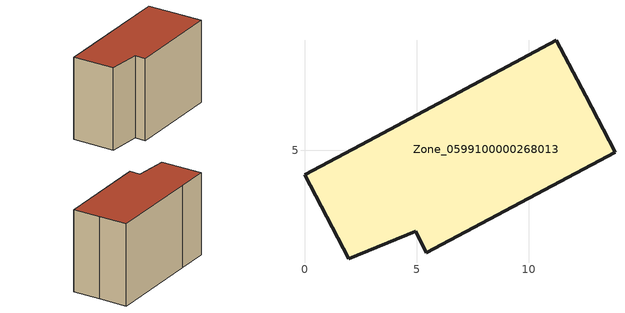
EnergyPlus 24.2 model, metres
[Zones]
Zone_0599100000268013
 floor ground (C_G): 0,3.9 2.86,5.41 11.21,9.89 12.53,7.42 13.83,4.92 5.42,0.42 4.95,1.4 1.97,0.17 z0
 wall outside (C_F): 2.86,5.41 0,3.9 1.97,0.17 4.95,1.4 5.42,0.42 13.83,4.92 12.53,7.42 11.21,9.89 2.86,5.41 z0:8.18
 roof outside (C_R): 1.97,0.17 4.95,1.4 5.42,0.42 13.83,4.92 12.53,7.42 11.21,9.89 2.86,5.41 0,3.9 z8.18
[BUILDING]
Pand.0599100000268013: North Axis=0; Terrain=City; Loads Convergence Tolerance Value=0.04; Temperature Convergence Tolerance Value=0.4; Solar Distribution=FullExterior; Maximum Number of Warmup Days=25; Minimum Number of Warmup Days=1
[Site:Location]
Rotterdam.The.Hague.AP_ZH_NLD Design_Conditions: Latitude=51.96; Longitude=4.45; Time Zone=1; Elevation=-4.5
[SITE:GROUNDTEMPERATURE:BUILDINGSURFACE]
18, 18, 18, 18, 18, 18, 18, 18, 18, 18, 18, 18
[MATERIAL] Thermal Absorptance=0.9; Solar Absorptance=0.7; Visible Absorptance=0.7
Name | Roughness | Thickness | Conductivity | Density | Specific Heat
G.TC.1975-1991 | MediumSmooth | 0.15 | 0.288461 | 540 | 1210
F.TC.1975-1991 | Rough | 0.3 | 0.230769 | 1920 | 840
R.TC.1975-1991 | MediumRough | 0.2 | 0.153846 | 1500 | 1000
[CONSTRUCTION]
C_G: G.TC.1975-1991
C_F: F.TC.1975-1991
C_R: R.TC.1975-1991
[ZONE]
Zone_0599100000268013: Type=1; Multiplier=1; Ceiling Height=Autocalculate; Volume=Autocalculate; Floor Area=autocalculate; Part of Total Floor Area=Yes
[ZONEINFILTRATION:DESIGNFLOWRATE]
Infil_Zone_0599100000268013: Zone or ZoneList or Space or SpaceList=Zone_0599100000268013; Schedule=AlwaysOn; Design Flow Rate Calculation Method=Flow/Area; Flow Rate per Floor Area=0.003; Constant Term Coefficient=1; Temperature Term Coefficient=0; Velocity Term Coefficient=0; Velocity Squared Term Coefficient=0
[HVACTEMPLATE:ZONE:IDEALLOADSAIRSYSTEM]
Zone_0599100000268013: Maximum Heating Supply Air Temperature=50; Minimum Cooling Supply Air Temperature=13; Maximum Heating Supply Air Humidity Ratio=0.0156; Minimum Cooling Supply Air Humidity Ratio=0.0077; Heating Limit=NoLimit; Cooling Limit=NoLimit; Dehumidification Control Type=ConstantSensibleHeatRatio; Cooling Sensible Heat Ratio=0.7; Dehumidification Setpoint=60; Humidification Control Type=None; Humidification Setpoint=30; Outdoor Air Method=None; Outdoor Air Flow Rate per Person=0.00944; Outdoor Air Flow Rate per Zone Floor Area=0; Outdoor Air Flow Rate per Zone=0; Demand Controlled Ventilation Type=None; Outdoor Air Economizer Type=NoEconomizer; Heat Recovery Type=None; Sensible Heat Recovery Effectiveness=0.7; Latent Heat Recovery Effectiveness=0.65
[ZONECONTROL:THERMOSTAT]
ThermostatControl_Zone_0599100000268013: Zone or ZoneList=Zone_0599100000268013; Control Type Schedule=DualSetpointControlType; Control 1=Thermostat_Zone_0599100000268013; Temperature Difference Between Cutout And Setpoint=0
[THERMOSTATSETPOINT:DUALSETPOINT]
Thermostat_Zone_0599100000268013: Heating Setpoint Temperature Schedule=HeatingSetpoint_Zone_0599100000268013; Cooling Setpoint Temperature Schedule=CoolingSetpoint_Zone_0599100000268013
[SCHEDULE:COMPACT]
HeatingSetpoint_Zone_0599100000268013: Through: 12/31, For: AllDays, Until: 24:00, 21
CoolingSetpoint_Zone_0599100000268013: Through: 12/31, For: AllDays, Until: 24:00, 24
DualSetpointControlType: Through: 12/31, For: AllDays, Until: 24:00, 4
AlwaysOn: Through: 12/31, For: AllDays, Until: 24:00, 1
